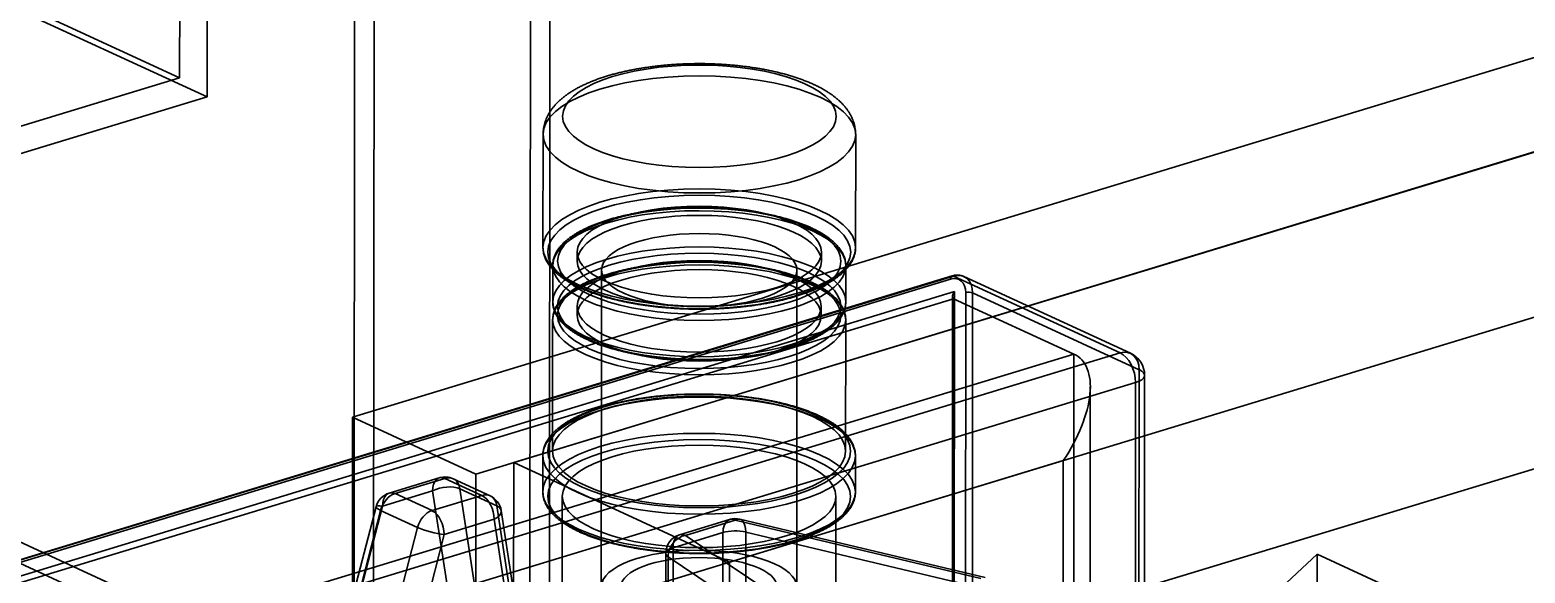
# Model space of a CAD drawing. Header units: millimetres. Extents: x 13 to 1054, y -1204 to 736.
# Drawn here: x 439.8 to 592.9, y 329 to 384.7 of the extents above; entities that cross this region are included whole.
import ezdxf

# ---------------------------------------------------------------- set-up
doc = ezdxf.new("R2010")
doc.units = ezdxf.units.MM
doc.layers.add('1', color=7, linetype='Continuous', true_color=0xffffff)

msp = doc.modelspace()

# ---------------------------------------------------------------- linework, layer by layer
at = {"layer": '1', "color": 254, "linetype": 'Continuous', "lineweight": 35}
for p, q in [((457.98, 377.83), (458.12, 579)), ((455.16, 379.79), (455.31, 577.25)), ((321.86, 441.28), (455.16, 379.79)), ((322.25, 440.43), (457.98, 377.83)), ((455.16, 379.79), (289.2, 329.24)), ((457.98, 377.83), (288.91, 326.33))]:
    msp.add_line(p, q, dxfattribs=at)
at = {"layer": '1', "color": 5, "linetype": 'Continuous', "lineweight": 35}
for p, q in [((511.46, 330.17), (1054.34, 495.51)), ((489.36, 340.36), (838.36, 446.65)), ((838.34, 414.2), (489.34, 307.91)), ((489.34, 307.91), (489.36, 340.36)), ((489.36, 340.36), (511.46, 330.17)), ((511.43, 297.72), (511.46, 330.17))]:
    msp.add_line(p, q, dxfattribs=at)
at = {"layer": '1', "color": 27, "linetype": 'Continuous', "lineweight": 35}
for p, q in [((473.14, 483.86), (472.28, -702.77)), ((475.14, 483.86), (474.28, -702.77)), ((490.28, -702.78), (491.14, 483.85)), ((492.28, -702.78), (493.14, 483.85)), ((507.49, 300.53), (412.8, 344.25)), ((506.66, 298.72), (411.96, 342.44))]:
    msp.add_line(p, q, dxfattribs=at)
at = {"layer": '1', "color": 7, "linetype": 'Continuous', "lineweight": 35}
for p, q in [((472.86, 345), (817.98, 450.11)), ((485.48, 339.18), (830.61, 444.29)), ((227.74, 265.85), (534.09, 359.15)), ((534.26, 359.49), (227.91, 266.19)), ((534.4, 359.47), (228.06, 266.17)), ((551.45, 351.61), (534.4, 359.47)), ((552.49, 351.56), (535.45, 359.42)), ((534.47, 357.88), (227.35, 264.35)), ((228.06, 263.85), (534.4, 357.15)), ((534.29, 357.38), (534.09, 79.05)), ((534.4, 357.15), (534.2, 79.04)), ((534.27, 78.84), (534.47, 357.88)), ((534.4, 357.15), (546.71, 351.48)), ((535.64, 357.77), (535.43, 79.66)), ((536.14, 79.63), (536.34, 357.74)), ((536.34, 357.74), (553.38, 349.88)), ((546.71, 351.48), (240.37, 258.18)), ((245.1, 258.31), (551.45, 351.61)), ((546.51, 73.36), (546.71, 351.48)), ((553.38, 349.88), (553.18, 71.77)), ((553.74, 71.17), (553.95, 349.29)), ((553.02, 348.56), (246.68, 255.27)), ((548.19, 73.14), (548.39, 348.14)), ((552.82, 70.45), (553.02, 348.56)), ((471.74, -1189.27), (472.86, 345)), ((472.86, 345), (485.48, 339.18)), ((250.91, 250.81), (545.62, 340.57)), ((545.62, 340.57), (545.43, 76.36)), ((484.37, -1195.1), (485.48, 339.18))]:
    msp.add_line(p, q, dxfattribs=at)
at = {"layer": '1', "color": 53, "linetype": 'Continuous', "lineweight": 35}
for p, q in [((492.37, 373.99), (492.36, 362.41)), ((524.36, 362.38), (524.37, 373.97)), ((495.86, 361.94), (495.86, 361.01)), ((520.86, 361), (520.86, 361.92)), ((493.36, 360.55), (493.36, 356.84)), ((498.36, 360.08), (498.33, 323)), ((518.33, 322.99), (518.36, 360.07)), ((523.36, 356.82), (523.36, 360.53)), ((495.85, 356.38), (495.85, 355.45)), ((520.85, 355.43), (520.85, 356.36)), ((493.35, 354.99), (493.34, 341.55)), ((523.34, 341.53), (523.35, 354.97)), ((492.34, 341.08), (492.34, 337.38)), ((524.34, 337.35), (524.34, 341.06)), ((494.34, 336.91), (494.33, 323.01)), ((522.33, 322.99), (522.34, 336.89))]:
    msp.add_line(p, q, dxfattribs=at)
at = {"layer": '1', "color": 1, "linetype": 'Continuous', "lineweight": 35}
for p, q in [((481.74, 338.8), (476.62, 337.24)), ((482.32, 338.74), (477.21, 337.18)), ((486.11, 336.99), (482.32, 338.74)), ((486.94, 336.96), (483.16, 338.7)), ((475.94, 335.91), (481.06, 337.47)), ((477.21, 337.18), (481, 335.44)), ((481, 335.44), (486.11, 336.99)), ((481.06, 337.47), (484.89, 312.52)), ((483.85, 337.68), (487.63, 335.93)), ((487.68, 312.73), (483.85, 337.68)), ((475.27, 335.83), (467.93, 307.45)), ((475.74, 335.47), (468.4, 307.09)), ((468.6, 307.53), (475.94, 335.91)), ((479.52, 333.72), (475.74, 335.47)), ((487.63, 335.93), (491.47, 310.98)), ((492.22, 308.51), (488.08, 335.44)), ((472.18, 305.34), (479.52, 333.72)), ((487.37, 334.56), (482.26, 333)), ((491.06, 310.56), (487.37, 334.56)), ((511.46, 334.53), (506.35, 332.97)), ((511.46, 334.53), (506.35, 332.97)), ((512.05, 334.47), (506.94, 332.91)), ((512.05, 334.47), (506.94, 332.91)), ((537.18, 328.49), (512.05, 334.47)), ((537.18, 328.49), (512.05, 334.47)), ((537.64, 328.58), (512.51, 334.56)), ((537.64, 328.58), (512.51, 334.56)), ((482.26, 333), (475.27, 305.97)), ((505.67, 331.64), (510.78, 333.2)), ((505.67, 331.64), (510.78, 333.2)), ((506.94, 332.91), (520.87, 323.54)), ((506.94, 332.91), (520.87, 323.54)), ((510.78, 333.2), (510.78, 327.64)), ((510.78, 333.2), (510.78, 327.64)), ((513.11, 327.69), (513.12, 333.25)), ((513.11, 327.69), (513.12, 333.25)), ((513.12, 333.25), (538.25, 327.27)), ((513.12, 333.25), (538.25, 327.27)), ((504.93, 331.06), (504.93, 325.5)), ((504.93, 331.06), (504.93, 325.5)), ((505.19, 330.7), (505.18, 325.13)), ((505.19, 330.7), (505.18, 325.13)), ((519.12, 321.32), (505.19, 330.7)), ((519.12, 321.32), (505.19, 330.7)), ((505.67, 326.08), (505.67, 331.64)), ((505.67, 326.08), (505.67, 331.64))]:
    msp.add_line(p, q, dxfattribs=at)
at = {"layer": '1', "color": 151, "linetype": 'Continuous', "lineweight": 35}
for p, q in [((406.42, 176.73), (571.61, 330.98)), ((571.43, 84.38), (571.61, 330.98)), ((571.61, 330.98), (716.81, 264.01))]:
    msp.add_line(p, q, dxfattribs=at)
at = {"layer": '1', "color": 7, "linetype": 'Continuous', "lineweight": 35}
msp.add_arc((551.45, 349.29), 2.5, 359.9584, 65.239, dxfattribs=at)
at = {"layer": '1', "color": 1, "linetype": 'Continuous', "lineweight": 35}
for centre, start, end in [((482.32, 336.89), 65.239, 106.9405), ((477.21, 335.33), 106.9405, 165.5025), ((486.11, 335.14), 8.7391, 65.239), ((512.05, 332.62), 76.6044, 106.9383), ((512.05, 332.62), 76.6044, 106.9383), ((506.93, 331.06), 106.9383, 179.9583), ((506.93, 331.06), 106.9383, 179.9583)]:
    msp.add_arc(centre, 2, start, end, dxfattribs=at)
at = {"layer": '1', "color": 53, "linetype": 'Continuous', "lineweight": 35}
for centre, major_axis in [((508.37, 373.98), (16, -0.01)), ((508.37, 375.84), (-14, 0.01)), ((508.36, 362.39), (-16, 0.01)), ((508.36, 361.93), (15.5, -0.01)), ((508.36, 360.54), (15, -0.01)), ((508.36, 361), (-14.5, 0.01)), ((508.36, 361.93), (12.5, -0.01)), ((508.36, 361), (12.5, -0.01)), ((508.36, 360.08), (10, -0.01)), ((508.36, 356.83), (-15, 0.01)), ((508.35, 356.37), (14.5, -0.01)), ((508.35, 354.98), (15, -0.01)), ((508.35, 355.44), (-14.5, 0.01)), ((508.35, 356.37), (12.5, -0.01)), ((508.35, 355.44), (12.5, -0.01)), ((508.34, 341.07), (16, -0.01)), ((508.34, 341.54), (-15.5, 0.01)), ((508.34, 341.54), (15, -0.01)), ((508.34, 337.36), (-16, 0.01)), ((508.34, 336.9), (15.5, -0.01)), ((508.34, 336.9), (14, -0.01))]:
    msp.add_ellipse(centre, major_axis=major_axis, ratio=0.374947, dxfattribs=at)
at = {"layer": '1', "color": 7, "linetype": 'Continuous', "lineweight": 35}
for centre, major_axis, ratio, start_param, end_param in [((534.4, 357.15), (1.05, 2.27), 0.718822, 5.28201, 6.852806), ((534.4, 359.01), (0.146, -0.478), 0.585427, 2.660826, 4.231622), ((534.08, 357.3), (0.84, 1.82), 0.718822, 5.28201, 6.852806), ((534.79, 357.74), (0.418, 0.564), 0.487223, 1.672151, 3.242947), ((535.95, 357.63), (0.5, 0), 0.374927, 0.683476, 2.254272), ((540.89, 342.75), (6.27, 8.46), 0.487223, 4.813743, 6.38454), ((551.45, 349.29), (1.05, 2.27), 0.718822, 5.28201, 6.852806), ((551.45, 349.29), (-0.73, 2.39), 0.585427, 4.231622, 5.802418), ((551.45, 349.29), (2.5, 0), 0.374927, 5.395865, 6.966661)]:
    msp.add_ellipse(centre, major_axis=major_axis, ratio=ratio, start_param=start_param, end_param=end_param, dxfattribs=at)
at = {"layer": '1', "color": 1, "linetype": 'Continuous', "lineweight": 35}
for centre, major_axis, ratio, start_param, end_param in [((482.32, 336.89), (-0.58, 1.91), 0.585415, 5.802397, 7.373194), ((482.32, 336.89), (-0.84, -1.82), 0.718822, 2.314983, 3.711246), ((477.21, 335.33), (-0.84, -1.82), 0.718822, 3.711246, 4.959157), ((477.21, 335.33), (-0.58, 1.91), 0.585415, 5.802397, 7.373194), ((482.32, 336.89), (1.98, 0.3), 0.470907, 0.618376, 2.189172), ((486.11, 335.14), (-0.84, -1.82), 0.718822, 2.314983, 3.711246), ((486.11, 335.14), (-0.58, 1.91), 0.585415, 4.231601, 5.802397), ((477.21, 335.33), (-1.94, 0.5), 0.169816, 5.465718, 7.036514), ((480.99, 333.58), (-0.84, -1.82), 0.718822, 3.711246, 4.959157), ((480.99, 333.58), (-0.58, 1.91), 0.585415, 4.231601, 5.802397), ((486.11, 335.14), (1.98, 0.3), 0.470907, 5.330764, 6.901561), ((480.99, 333.58), (-1.94, 0.5), 0.169816, 0.753329, 2.324125), ((512.05, 332.62), (0.58, -1.91), 0.585428, 2.660827, 4.231623), ((512.05, 332.62), (0.58, -1.91), 0.585428, 2.660827, 4.231623), ((512.05, 332.62), (-0.46, -1.95), 0.495916, 2.017238, 3.588034), ((512.05, 332.62), (-0.46, -1.95), 0.495916, 2.017238, 3.588034), ((506.93, 331.06), (1.12, 1.66), 0.80956, 0.692775, 2.263572), ((506.93, 331.06), (1.12, 1.66), 0.80956, 0.692775, 2.263572), ((506.93, 331.06), (0.58, -1.91), 0.585428, 2.660827, 4.231623), ((506.93, 331.06), (0.58, -1.91), 0.585428, 2.660827, 4.231623), ((512.05, 332.62), (-2, 0), 0.374926, 4.147955, 5.395865), ((512.05, 332.62), (-2, 0), 0.374926, 4.147955, 5.395865), ((506.93, 331.06), (-2, 0), 0.374926, 5.395865, 6.792129), ((506.93, 331.06), (-2, 0), 0.374926, 5.395865, 6.792129)]:
    msp.add_ellipse(centre, major_axis=major_axis, ratio=ratio, start_param=start_param, end_param=end_param, dxfattribs=at)
at = {"layer": '1', "color": 27, "linetype": 'Continuous', "lineweight": 35}
for major_axis in [(-10, 0.01), (8, -0.01)]:
    msp.add_ellipse((508.33, 327.63), major_axis=major_axis, ratio=0.374947, dxfattribs=at)
at = {"layer": '1', "color": 53, "linetype": 'Continuous', "lineweight": 35}
for points, knots in [([(520.06, 379.11), (520, 379.14), (519.81, 379.22), (519.48, 379.36), (519.08, 379.52), (518.67, 379.67), (518.25, 379.82), (517.82, 379.95), (517.38, 380.08), (516.93, 380.21), (516.47, 380.32), (516.01, 380.43), (515.53, 380.54), (515.05, 380.63), (514.57, 380.72), (514.07, 380.8), (513.58, 380.87), (513.07, 380.94), (512.56, 381), (512.05, 381.06), (511.54, 381.1), (511.02, 381.14), (510.49, 381.17), (509.97, 381.2), (509.44, 381.22), (508.92, 381.23), (508.39, 381.23), (507.86, 381.23), (507.33, 381.22), (506.81, 381.2), (506.28, 381.18), (505.76, 381.15), (505.24, 381.11), (504.73, 381.06), (504.21, 381.01), (503.71, 380.95), (503.2, 380.89), (502.7, 380.81), (502.21, 380.73), (501.73, 380.65), (501.25, 380.55), (500.78, 380.45), (500.31, 380.34), (499.86, 380.23), (499.41, 380.11), (498.97, 379.98), (498.54, 379.85), (498.12, 379.7), (497.71, 379.55), (497.31, 379.4), (496.92, 379.23), (496.54, 379.06), (496.17, 378.88), (495.82, 378.69), (495.47, 378.49), (495.14, 378.29), (494.83, 378.07), (494.53, 377.85), (494.24, 377.62), (493.98, 377.38), (493.73, 377.14), (493.51, 376.89), (493.3, 376.63), (493.12, 376.37), (492.95, 376.11), (492.81, 375.85), (492.69, 375.58), (492.59, 375.31), (492.5, 375.04), (492.44, 374.77), (492.4, 374.5), (492.37, 374.24), (492.37, 374.07), (492.37, 373.99)], [0, 0, 0, 0, 0.007672, 0.022609, 0.03748, 0.052284, 0.067022, 0.081698, 0.096315, 0.110878, 0.125391, 0.13986, 0.154288, 0.168678, 0.183036, 0.197364, 0.211666, 0.225945, 0.240203, 0.254444, 0.268669, 0.282881, 0.297082, 0.311275, 0.325461, 0.339643, 0.353821, 0.367999, 0.382178, 0.396359, 0.410545, 0.424736, 0.438936, 0.453146, 0.467369, 0.481606, 0.495861, 0.510135, 0.524432, 0.538754, 0.553104, 0.567487, 0.581905, 0.596363, 0.610865, 0.625415, 0.640018, 0.654679, 0.669403, 0.684195, 0.699059, 0.713997, 0.729011, 0.744097, 0.759248, 0.774448, 0.789668, 0.804857, 0.819956, 0.834898, 0.84961, 0.864024, 0.87809, 0.891778, 0.905082, 0.918016, 0.930609, 0.942897, 0.954925, 0.966735, 0.978374, 0.989884, 1, 1, 1, 1]), ([(524.37, 373.97), (524.37, 374.04), (524.36, 374.19), (524.34, 374.43), (524.3, 374.7), (524.25, 374.96), (524.17, 375.22), (524.08, 375.47), (523.97, 375.73), (523.85, 375.98), (523.7, 376.22), (523.54, 376.47), (523.36, 376.71), (523.16, 376.95), (522.94, 377.18), (522.71, 377.41), (522.45, 377.64), (522.17, 377.86), (521.88, 378.08), (521.57, 378.29), (521.24, 378.49), (520.9, 378.69), (520.54, 378.88), (520.26, 379.01), (520.1, 379.09), (520.06, 379.11)], [0, 0, 0, 0, 0.028075, 0.067093, 0.106145, 0.145372, 0.184918, 0.224928, 0.265546, 0.306916, 0.349174, 0.392449, 0.436847, 0.482442, 0.529263, 0.577281, 0.626402, 0.676472, 0.72729, 0.778636, 0.830298, 0.882093, 0.933846, 0.985463, 1, 1, 1, 1]), ([(519.81, 364.42), (519.75, 364.45), (519.58, 364.53), (519.29, 364.65), (518.92, 364.8), (518.54, 364.94), (518.16, 365.07), (517.75, 365.2), (517.34, 365.32), (516.92, 365.44), (516.49, 365.55), (516.05, 365.66), (515.6, 365.76), (515.14, 365.85), (514.67, 365.94), (514.2, 366.02), (513.72, 366.1), (513.23, 366.16), (512.74, 366.23), (512.24, 366.28), (511.74, 366.33), (511.23, 366.37), (510.72, 366.41), (510.21, 366.43), (509.69, 366.45), (509.18, 366.47), (508.66, 366.48), (508.14, 366.48), (507.63, 366.47), (507.11, 366.46), (506.59, 366.44), (506.08, 366.41), (505.57, 366.38), (505.06, 366.34), (504.56, 366.29), (504.06, 366.24), (503.57, 366.18), (503.08, 366.11), (502.6, 366.04), (502.12, 365.96), (501.66, 365.88), (501.2, 365.78), (500.74, 365.69), (500.3, 365.58), (499.87, 365.47), (499.45, 365.36), (499.03, 365.23), (498.63, 365.11), (498.24, 364.97), (497.86, 364.84), (497.5, 364.69), (497.14, 364.54), (496.8, 364.39), (496.48, 364.23), (496.16, 364.06), (495.86, 363.9), (495.58, 363.72), (495.31, 363.54), (495.05, 363.36), (494.82, 363.17), (494.59, 362.98), (494.39, 362.78), (494.2, 362.58), (494.03, 362.37), (493.88, 362.16), (493.75, 361.95), (493.64, 361.74), (493.54, 361.52), (493.47, 361.31), (493.41, 361.09), (493.38, 360.87), (493.36, 360.69), (493.36, 360.58), (493.36, 360.55)], [0, 0, 0, 0, 0.007553, 0.02201, 0.03645, 0.050872, 0.065276, 0.079664, 0.094037, 0.108397, 0.122744, 0.137079, 0.151404, 0.16572, 0.180028, 0.194328, 0.208621, 0.222908, 0.237189, 0.251466, 0.265739, 0.280009, 0.294276, 0.30854, 0.322802, 0.337063, 0.351323, 0.365583, 0.379843, 0.394102, 0.408363, 0.422625, 0.436889, 0.451155, 0.465423, 0.479695, 0.493971, 0.508251, 0.522536, 0.536827, 0.551125, 0.565429, 0.579742, 0.594064, 0.608395, 0.622737, 0.637092, 0.651459, 0.665841, 0.680239, 0.694654, 0.709087, 0.723539, 0.738012, 0.752505, 0.76702, 0.781554, 0.796106, 0.810671, 0.825242, 0.839802, 0.854337, 0.868824, 0.883235, 0.89754, 0.91171, 0.925716, 0.939542, 0.953183, 0.966648, 0.979961, 0.99316, 1, 1, 1, 1]), ([(523.36, 360.53), (523.36, 360.56), (523.36, 360.66), (523.34, 360.84), (523.31, 361.05), (523.26, 361.26), (523.18, 361.47), (523.1, 361.68), (522.99, 361.89), (522.87, 362.1), (522.72, 362.3), (522.56, 362.5), (522.38, 362.7), (522.18, 362.9), (521.97, 363.09), (521.74, 363.28), (521.49, 363.47), (521.22, 363.65), (520.95, 363.83), (520.65, 364), (520.34, 364.16), (520.06, 364.3), (519.88, 364.39), (519.81, 364.42)], [0, 0, 0, 0, 0.019583, 0.066322, 0.1131, 0.160089, 0.207448, 0.255305, 0.303748, 0.35282, 0.402518, 0.452794, 0.503568, 0.554741, 0.606213, 0.657886, 0.709681, 0.761532, 0.813386, 0.865207, 0.916977, 0.968685, 1, 1, 1, 1]), ([(492.36, 362.4), (492.36, 362.39), (492.36, 362.31), (492.37, 362.15), (492.4, 361.93), (492.44, 361.72), (492.51, 361.5), (492.59, 361.28), (492.69, 361.07), (492.81, 360.86), (492.95, 360.64), (493.11, 360.43), (493.28, 360.23), (493.48, 360.02), (493.68, 359.82), (493.91, 359.62), (494.16, 359.43), (494.42, 359.24), (494.69, 359.06), (494.98, 358.88), (495.29, 358.7), (495.61, 358.53), (495.95, 358.36), (496.29, 358.2), (496.66, 358.05), (497.03, 357.9), (497.42, 357.75), (497.82, 357.61), (498.23, 357.48), (498.65, 357.35), (499.08, 357.22), (499.52, 357.11), (499.98, 357), (500.44, 356.89), (500.91, 356.79), (501.38, 356.7), (501.87, 356.61), (502.36, 356.53), (502.86, 356.46), (503.37, 356.39), (503.88, 356.33), (504.4, 356.27), (504.92, 356.23), (505.44, 356.19), (505.97, 356.15), (506.5, 356.12), (507.03, 356.1), (507.57, 356.09), (508.1, 356.08), (508.64, 356.08), (509.17, 356.09), (509.7, 356.1), (510.24, 356.12), (510.77, 356.15), (511.29, 356.18), (511.82, 356.22), (512.34, 356.27), (512.85, 356.33), (513.37, 356.39), (513.87, 356.45), (514.37, 356.53), (514.86, 356.61), (515.35, 356.69), (515.83, 356.79), (516.3, 356.88), (516.76, 356.99), (517.21, 357.1), (517.65, 357.22), (518.08, 357.34), (518.5, 357.47), (518.91, 357.6), (519.31, 357.74), (519.7, 357.89), (520.07, 358.04), (520.43, 358.19), (520.78, 358.35), (521.11, 358.52), (521.43, 358.69), (521.74, 358.86), (522.03, 359.04), (522.31, 359.23), (522.57, 359.42), (522.81, 359.61), (523.04, 359.81), (523.25, 360.01), (523.44, 360.22), (523.62, 360.43), (523.78, 360.64), (523.92, 360.86), (524.04, 361.08), (524.14, 361.3), (524.22, 361.52), (524.28, 361.74), (524.33, 361.96), (524.35, 362.17), (524.36, 362.31), (524.36, 362.37)], [0, 0, 0, 0, 0.001375, 0.011335, 0.021295, 0.031288, 0.041343, 0.05149, 0.061746, 0.072124, 0.082626, 0.093245, 0.10397, 0.114782, 0.125661, 0.13659, 0.147551, 0.15853, 0.169516, 0.1805, 0.191476, 0.202442, 0.213396, 0.224336, 0.235263, 0.246177, 0.257078, 0.267968, 0.278846, 0.289713, 0.300571, 0.311421, 0.322262, 0.333096, 0.343923, 0.354744, 0.36556, 0.376371, 0.387177, 0.39798, 0.408779, 0.419575, 0.430369, 0.44116, 0.451949, 0.462737, 0.473524, 0.48431, 0.495095, 0.50588, 0.516664, 0.52745, 0.538235, 0.549022, 0.55981, 0.570599, 0.58139, 0.592183, 0.602979, 0.613778, 0.62458, 0.635386, 0.646196, 0.657011, 0.667831, 0.678658, 0.68949, 0.70033, 0.711178, 0.722034, 0.7329, 0.743776, 0.754663, 0.765562, 0.776473, 0.787399, 0.798338, 0.809292, 0.82026, 0.831241, 0.842234, 0.853236, 0.864241, 0.87524, 0.886222, 0.897172, 0.908072, 0.918903, 0.929643, 0.940274, 0.950781, 0.96116, 0.971412, 0.981552, 0.991601, 1, 1, 1, 1]), ([(519.81, 358.86), (519.75, 358.88), (519.58, 358.96), (519.28, 359.09), (518.92, 359.24), (518.54, 359.38), (518.15, 359.51), (517.75, 359.64), (517.34, 359.76), (516.92, 359.88), (516.49, 359.99), (516.05, 360.1), (515.6, 360.2), (515.14, 360.29), (514.67, 360.38), (514.2, 360.46), (513.72, 360.53), (513.23, 360.6), (512.74, 360.66), (512.24, 360.72), (511.74, 360.77), (511.23, 360.81), (510.72, 360.84), (510.21, 360.87), (509.69, 360.89), (509.17, 360.91), (508.66, 360.91), (508.14, 360.92), (507.62, 360.91), (507.1, 360.9), (506.59, 360.88), (506.08, 360.85), (505.57, 360.82), (505.06, 360.78), (504.56, 360.73), (504.06, 360.68), (503.56, 360.62), (503.08, 360.55), (502.59, 360.48), (502.12, 360.4), (501.65, 360.31), (501.19, 360.22), (500.74, 360.12), (500.3, 360.02), (499.86, 359.91), (499.44, 359.79), (499.03, 359.67), (498.63, 359.55), (498.24, 359.41), (497.86, 359.27), (497.49, 359.13), (497.14, 358.98), (496.8, 358.83), (496.47, 358.67), (496.16, 358.5), (495.86, 358.33), (495.57, 358.16), (495.31, 357.98), (495.05, 357.79), (494.81, 357.61), (494.59, 357.41), (494.39, 357.22), (494.2, 357.01), (494.03, 356.81), (493.88, 356.6), (493.75, 356.39), (493.63, 356.17), (493.54, 355.96), (493.46, 355.74), (493.41, 355.53), (493.37, 355.31), (493.36, 355.13), (493.35, 355.02), (493.35, 354.98)], [0, 0, 0, 0, 0.007553, 0.02201, 0.03645, 0.050872, 0.065276, 0.079664, 0.094037, 0.108397, 0.122744, 0.137079, 0.151404, 0.16572, 0.180028, 0.194328, 0.208621, 0.222908, 0.237189, 0.251466, 0.265739, 0.280009, 0.294276, 0.30854, 0.322802, 0.337063, 0.351323, 0.365583, 0.379843, 0.394102, 0.408363, 0.422625, 0.436889, 0.451155, 0.465423, 0.479695, 0.493971, 0.508251, 0.522536, 0.536827, 0.551125, 0.565429, 0.579742, 0.594064, 0.608395, 0.622737, 0.637092, 0.651459, 0.665841, 0.680239, 0.694654, 0.709087, 0.723539, 0.738012, 0.752505, 0.76702, 0.781554, 0.796106, 0.810671, 0.825242, 0.839802, 0.854337, 0.868824, 0.883235, 0.89754, 0.91171, 0.925716, 0.939542, 0.953183, 0.966648, 0.979961, 0.99316, 1, 1, 1, 1]), ([(523.35, 354.97), (523.35, 355), (523.35, 355.1), (523.34, 355.28), (523.3, 355.49), (523.25, 355.7), (523.18, 355.91), (523.09, 356.12), (522.99, 356.33), (522.86, 356.53), (522.72, 356.74), (522.56, 356.94), (522.38, 357.14), (522.18, 357.34), (521.97, 357.53), (521.73, 357.72), (521.49, 357.91), (521.22, 358.09), (520.94, 358.26), (520.65, 358.43), (520.34, 358.6), (520.06, 358.74), (519.88, 358.83), (519.81, 358.86)], [0, 0, 0, 0, 0.019583, 0.066322, 0.1131, 0.160089, 0.207448, 0.255305, 0.303748, 0.35282, 0.402518, 0.452794, 0.503568, 0.554741, 0.606213, 0.657886, 0.709681, 0.761532, 0.813386, 0.865207, 0.916977, 0.968685, 1, 1, 1, 1]), ([(493.36, 356.84), (493.36, 356.8), (493.36, 356.7), (493.37, 356.52), (493.41, 356.31), (493.46, 356.1), (493.53, 355.89), (493.62, 355.68), (493.73, 355.47), (493.86, 355.26), (494, 355.06), (494.16, 354.86), (494.34, 354.66), (494.54, 354.46), (494.76, 354.27), (494.99, 354.08), (495.24, 353.89), (495.51, 353.71), (495.79, 353.54), (496.08, 353.37), (496.39, 353.2), (496.72, 353.04), (497.05, 352.88), (497.41, 352.73), (497.77, 352.58), (498.14, 352.44), (498.53, 352.31), (498.93, 352.18), (499.34, 352.06), (499.76, 351.94), (500.19, 351.83), (500.63, 351.72), (501.08, 351.62), (501.54, 351.53), (502.01, 351.44), (502.48, 351.36), (502.96, 351.28), (503.45, 351.21), (503.94, 351.15), (504.44, 351.1), (504.94, 351.05), (505.45, 351.01), (505.96, 350.97), (506.47, 350.94), (506.99, 350.92), (507.5, 350.9), (508.02, 350.9), (508.54, 350.89), (509.05, 350.9), (509.57, 350.91), (510.09, 350.93), (510.6, 350.96), (511.11, 350.99), (511.62, 351.03), (512.12, 351.08), (512.62, 351.13), (513.11, 351.19), (513.6, 351.25), (514.08, 351.33), (514.56, 351.41), (515.03, 351.49), (515.49, 351.58), (515.94, 351.68), (516.38, 351.78), (516.82, 351.89), (517.24, 352.01), (517.65, 352.13), (518.06, 352.26), (518.45, 352.39), (518.83, 352.53), (519.19, 352.67), (519.55, 352.82), (519.89, 352.97), (520.22, 353.13), (520.53, 353.3), (520.83, 353.47), (521.12, 353.64), (521.39, 353.82), (521.64, 354), (521.88, 354.19), (522.1, 354.39), (522.31, 354.58), (522.5, 354.78), (522.67, 354.99), (522.82, 355.2), (522.96, 355.41), (523.07, 355.62), (523.16, 355.84), (523.24, 356.05), (523.3, 356.27), (523.34, 356.48), (523.35, 356.67), (523.36, 356.78), (523.36, 356.83)], [0, 0, 0, 0, 0.004875, 0.015112, 0.025359, 0.035655, 0.046034, 0.056523, 0.067142, 0.077899, 0.088792, 0.099811, 0.110938, 0.122151, 0.133428, 0.144747, 0.156093, 0.16745, 0.178807, 0.190156, 0.201494, 0.212818, 0.224127, 0.235421, 0.246701, 0.257965, 0.269217, 0.280455, 0.291682, 0.302898, 0.314104, 0.325302, 0.336491, 0.347672, 0.358847, 0.370017, 0.38118, 0.39234, 0.403494, 0.414646, 0.425794, 0.436939, 0.448082, 0.459223, 0.470363, 0.481501, 0.492639, 0.503776, 0.514914, 0.526051, 0.53719, 0.548329, 0.559469, 0.570611, 0.581756, 0.592903, 0.604052, 0.615206, 0.626363, 0.637524, 0.648691, 0.659863, 0.671041, 0.682227, 0.69342, 0.704621, 0.715832, 0.727053, 0.738285, 0.749529, 0.760787, 0.772059, 0.783346, 0.794649, 0.805968, 0.817303, 0.828654, 0.840019, 0.851395, 0.862775, 0.874148, 0.885502, 0.89682, 0.90808, 0.919259, 0.930334, 0.941282, 0.95209, 0.962753, 0.973278, 0.983683, 0.993997, 1, 1, 1, 1]), ([(520.57, 345.19), (520.51, 345.22), (520.34, 345.3), (520.03, 345.43), (519.66, 345.58), (519.27, 345.72), (518.87, 345.86), (518.46, 346), (518.04, 346.13), (517.6, 346.25), (517.16, 346.37), (516.71, 346.48), (516.25, 346.58), (515.78, 346.68), (515.3, 346.77), (514.81, 346.86), (514.32, 346.94), (513.82, 347.01), (513.31, 347.08), (512.8, 347.14), (512.28, 347.19), (511.76, 347.24), (511.24, 347.28), (510.71, 347.32), (510.18, 347.34), (509.65, 347.36), (509.11, 347.38), (508.58, 347.38), (508.04, 347.38), (507.51, 347.38), (506.98, 347.36), (506.44, 347.34), (505.91, 347.32), (505.39, 347.28), (504.86, 347.24), (504.34, 347.19), (503.83, 347.14), (503.32, 347.08), (502.81, 347.01), (502.31, 346.94), (501.82, 346.86), (501.33, 346.77), (500.86, 346.68), (500.39, 346.58), (499.93, 346.47), (499.48, 346.36), (499.03, 346.25), (498.6, 346.12), (498.18, 345.99), (497.77, 345.86), (497.38, 345.72), (496.99, 345.58), (496.62, 345.43), (496.26, 345.27), (495.91, 345.11), (495.58, 344.94), (495.26, 344.77), (494.95, 344.6), (494.66, 344.42), (494.39, 344.23), (494.13, 344.04), (493.88, 343.85), (493.65, 343.65), (493.44, 343.45), (493.25, 343.24), (493.07, 343.03), (492.92, 342.81), (492.78, 342.6), (492.66, 342.38), (492.56, 342.16), (492.48, 341.94), (492.42, 341.72), (492.37, 341.49), (492.35, 341.28), (492.34, 341.14), (492.34, 341.08)], [0, 0, 0, 0, 0.007306, 0.021285, 0.035249, 0.049196, 0.063129, 0.077047, 0.090952, 0.104844, 0.118726, 0.132597, 0.146459, 0.160312, 0.174158, 0.187996, 0.201829, 0.215656, 0.229478, 0.243295, 0.257109, 0.270919, 0.284727, 0.298532, 0.312335, 0.326137, 0.339937, 0.353737, 0.367536, 0.381336, 0.395136, 0.408936, 0.422738, 0.436541, 0.450346, 0.464154, 0.477964, 0.491778, 0.505595, 0.519417, 0.533243, 0.547076, 0.560914, 0.574759, 0.588611, 0.602472, 0.616343, 0.630223, 0.644114, 0.658018, 0.671934, 0.685865, 0.699811, 0.713774, 0.727753, 0.741751, 0.755768, 0.769802, 0.783854, 0.79792, 0.811998, 0.826079, 0.840152, 0.854202, 0.86821, 0.882154, 0.896008, 0.909744, 0.92334, 0.936778, 0.95005, 0.963161, 0.976129, 0.988984, 1, 1, 1, 1]), ([(524.34, 341.05), (524.34, 341.06), (524.34, 341.15), (524.34, 341.3), (524.31, 341.52), (524.26, 341.74), (524.2, 341.96), (524.11, 342.17), (524.01, 342.39), (523.89, 342.6), (523.76, 342.81), (523.6, 343.02), (523.43, 343.23), (523.24, 343.44), (523.03, 343.64), (522.8, 343.83), (522.56, 344.03), (522.3, 344.22), (522.02, 344.4), (521.73, 344.58), (521.43, 344.76), (521.11, 344.93), (520.82, 345.07), (520.64, 345.16), (520.57, 345.19)], [0, 0, 0, 0, 0.007732, 0.053035, 0.098337, 0.143776, 0.189498, 0.235626, 0.282253, 0.32943, 0.377172, 0.425452, 0.474211, 0.523372, 0.572845, 0.622545, 0.672394, 0.722327, 0.772296, 0.822256, 0.872183, 0.922062, 0.971885, 1, 1, 1, 1]), ([(492.34, 337.37), (492.34, 337.36), (492.34, 337.28), (492.35, 337.12), (492.38, 336.9), (492.43, 336.69), (492.49, 336.47), (492.58, 336.25), (492.68, 336.04), (492.8, 335.83), (492.93, 335.61), (493.09, 335.4), (493.27, 335.2), (493.46, 334.99), (493.67, 334.79), (493.89, 334.59), (494.14, 334.4), (494.4, 334.21), (494.68, 334.03), (494.97, 333.85), (495.27, 333.67), (495.59, 333.5), (495.93, 333.33), (496.28, 333.17), (496.64, 333.02), (497.01, 332.87), (497.4, 332.72), (497.8, 332.58), (498.21, 332.45), (498.63, 332.32), (499.06, 332.19), (499.51, 332.08), (499.96, 331.97), (500.42, 331.86), (500.89, 331.76), (501.37, 331.67), (501.85, 331.58), (502.35, 331.5), (502.85, 331.43), (503.35, 331.36), (503.86, 331.3), (504.38, 331.24), (504.9, 331.2), (505.42, 331.16), (505.95, 331.12), (506.48, 331.09), (507.01, 331.07), (507.55, 331.06), (508.08, 331.05), (508.62, 331.05), (509.15, 331.06), (509.69, 331.07), (510.22, 331.09), (510.75, 331.12), (511.28, 331.15), (511.8, 331.19), (512.32, 331.24), (512.84, 331.3), (513.35, 331.36), (513.85, 331.42), (514.35, 331.5), (514.85, 331.58), (515.33, 331.66), (515.81, 331.76), (516.28, 331.85), (516.74, 331.96), (517.19, 332.07), (517.63, 332.19), (518.06, 332.31), (518.48, 332.44), (518.89, 332.57), (519.29, 332.71), (519.68, 332.86), (520.05, 333.01), (520.41, 333.16), (520.76, 333.32), (521.09, 333.49), (521.42, 333.66), (521.72, 333.83), (522.01, 334.01), (522.29, 334.2), (522.55, 334.39), (522.79, 334.58), (523.02, 334.78), (523.23, 334.98), (523.43, 335.19), (523.6, 335.4), (523.76, 335.61), (523.9, 335.83), (524.02, 336.05), (524.12, 336.27), (524.2, 336.49), (524.27, 336.71), (524.31, 336.93), (524.34, 337.14), (524.34, 337.28), (524.34, 337.34)], [0, 0, 0, 0, 0.001375, 0.011335, 0.021295, 0.031288, 0.041343, 0.05149, 0.061746, 0.072124, 0.082626, 0.093245, 0.10397, 0.114782, 0.125661, 0.13659, 0.147551, 0.15853, 0.169516, 0.1805, 0.191476, 0.202442, 0.213396, 0.224336, 0.235263, 0.246177, 0.257078, 0.267968, 0.278846, 0.289713, 0.300571, 0.311421, 0.322262, 0.333096, 0.343923, 0.354744, 0.36556, 0.376371, 0.387177, 0.39798, 0.408779, 0.419575, 0.430369, 0.44116, 0.451949, 0.462737, 0.473524, 0.48431, 0.495095, 0.50588, 0.516664, 0.52745, 0.538235, 0.549022, 0.55981, 0.570599, 0.58139, 0.592183, 0.602979, 0.613778, 0.62458, 0.635386, 0.646196, 0.657011, 0.667831, 0.678658, 0.68949, 0.70033, 0.711178, 0.722034, 0.7329, 0.743776, 0.754663, 0.765562, 0.776473, 0.787399, 0.798338, 0.809292, 0.82026, 0.831241, 0.842234, 0.853236, 0.864241, 0.87524, 0.886222, 0.897172, 0.908072, 0.918903, 0.929643, 0.940274, 0.950781, 0.96116, 0.971412, 0.981552, 0.991601, 1, 1, 1, 1])]:
    msp.add_open_spline(points, degree=3, knots=knots, dxfattribs=at)
at = {"layer": '1', "color": 7, "linetype": 'Continuous', "lineweight": 35}
msp.add_open_spline([(535.44, 359.43), (535.41, 359.44), (535.32, 359.48), (535.18, 359.52), (535.01, 359.55), (534.85, 359.57), (534.68, 359.57), (534.5, 359.55), (534.36, 359.52), (534.28, 359.49), (534.26, 359.49)], degree=3, knots=[0, 0, 0, 0, 0.095038, 0.234298, 0.373595, 0.513398, 0.654123, 0.796089, 0.939493, 1, 1, 1, 1], dxfattribs=at)

doc.saveas('drawing.dxf')
